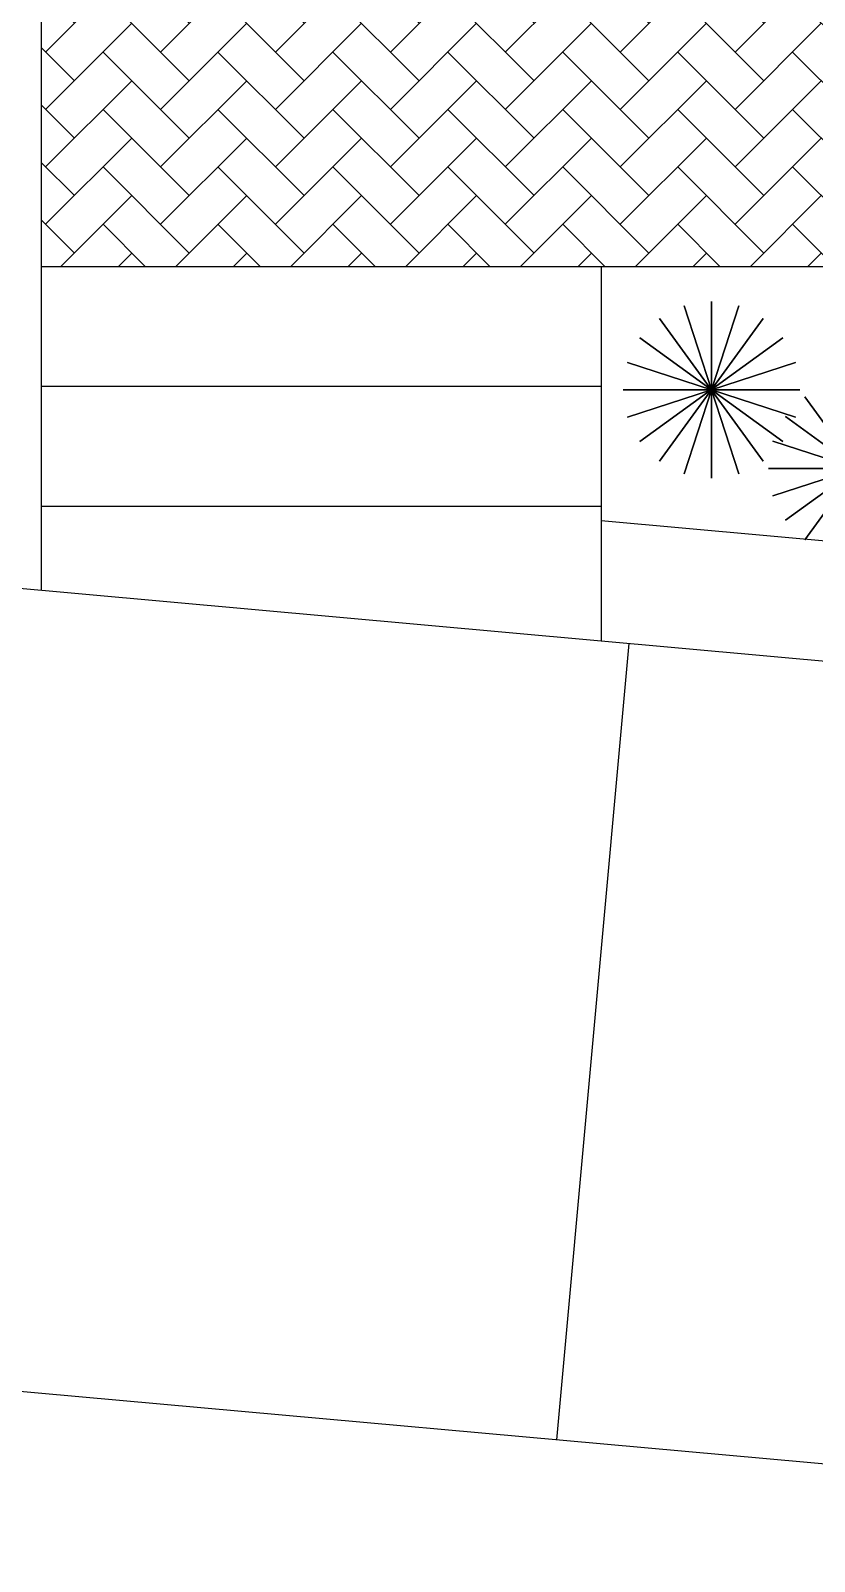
# Model space of a CAD drawing. Extents: x 152 to 700, y -120 to 84.
# Drawn here: x 214.076 to 215.546, y 56.636 to 59.508 of the extents above; entities that cross this region are included whole.
import ezdxf

# ---------------------------------------------------------------- set-up
doc = ezdxf.new("R2010")
doc.units = 0
doc.header["$LTSCALE"] = 0.03
doc.layers.get('0').update_dxf_attribs({"linetype": 'CONTINUOUS'})
doc.layers.add('VEGETACION', color=96, linetype='CONTINUOUS')

# ---------------------------------------------------------------- blocks, each defined once
blk = doc.blocks.new('A$C02323873')
at = {"layer": 'VEGETACION'}
for p, q in [((0.289, 0.0108), (0.1525, 0.4307)), ((0.289, 0.4307), (0.1525, 0.0108)), ((0.1525, 0.4307), (0.289, 0.0108)), ((0.1525, 0.0108), (0.289, 0.4307)), ((0.2208, 0.4415), (0.2208, 0)), ((0.2208, 0), (0.2208, 0.4415)), ((0.2208, 0.4415), (0.2208, 0)), ((0.3505, 0.0422), (0.091, 0.3994)), ((0.3505, 0.3994), (0.091, 0.0422)), ((0.091, 0.3994), (0.3505, 0.0422)), ((0.091, 0.0422), (0.3505, 0.3994)), ((0.3994, 0.091), (0.0422, 0.3505)), ((0.3994, 0.3505), (0.0422, 0.091)), ((0.0422, 0.3505), (0.3994, 0.091)), ((0.0422, 0.091), (0.3994, 0.3505)), ((0.4307, 0.1525), (0.0108, 0.289)), ((0.4307, 0.289), (0.0108, 0.1525)), ((0.0108, 0.289), (0.4307, 0.1525)), ((0.0108, 0.1525), (0.4307, 0.289)), ((0.4415, 0.2208), (0, 0.2208)), ((0, 0.2208), (0.4415, 0.2208))]:
    blk.add_line(p, q, dxfattribs=at)

msp = doc.modelspace()

# ---------------------------------------------------------------- hatches: boundary and pattern name
at = {"ltscale": 0.03}
h = msp.add_hatch(dxfattribs=at)
h.set_pattern_fill('AR-HBONE,_O', color=31, scale=0.00075)
h.set_pattern_definition([(45, (-34.82855, 130.16018), (1e-17, 0.107763073), [0.2286, -0.0762]), (135, (-34.77467, 130.21406), (1e-17, 0.107763073), [0.2286, -0.0762])])
h.paths.add_polyline_path([(214.0961, 59.7398), (214.0964, 59.0648), (217.4714, 59.0648), (217.4704, 61.4654), (216.7007, 61.4654), (216.7015, 59.7398)])

# ---------------------------------------------------------------- linework, layer by layer
for p, q in [((214.0967, 58.4578), (214.0927, 67.5536)), ((202.5836, 59.5004), (217.5843, 58.1419)), ((217.4715, 59.0648), (214.0964, 59.0648)), ((215.1461, 59.0648), (215.1461, 58.3627)), ((215.1461, 58.8398), (214.0965, 58.8398)), ((215.1461, 58.6148), (214.0966, 58.6148)), ((215.1461, 58.5887), (217.4717, 58.378)), ((215.0632, 56.8641), (215.1984, 58.358))]:
    msp.add_line(p, q, dxfattribs=at)
msp.add_lwpolyline([(217.5732, 83.2981), (202.5729, 83.2914), (202.5842, 57.9942), (217.585, 56.6357), (217.5732, 83.2981)], dxfattribs=at)

# ---------------------------------------------------------------- block references
at = {"ltscale": 0.03, "xscale": 0.75, "yscale": 0.75, "zscale": 0.75, "rotation": 90}
for p in [(215.5185, 58.6684), (215.7911, 58.5209)]:
    msp.add_blockref('A$C02323873', p, dxfattribs=at)

doc.saveas('drawing.dxf')
